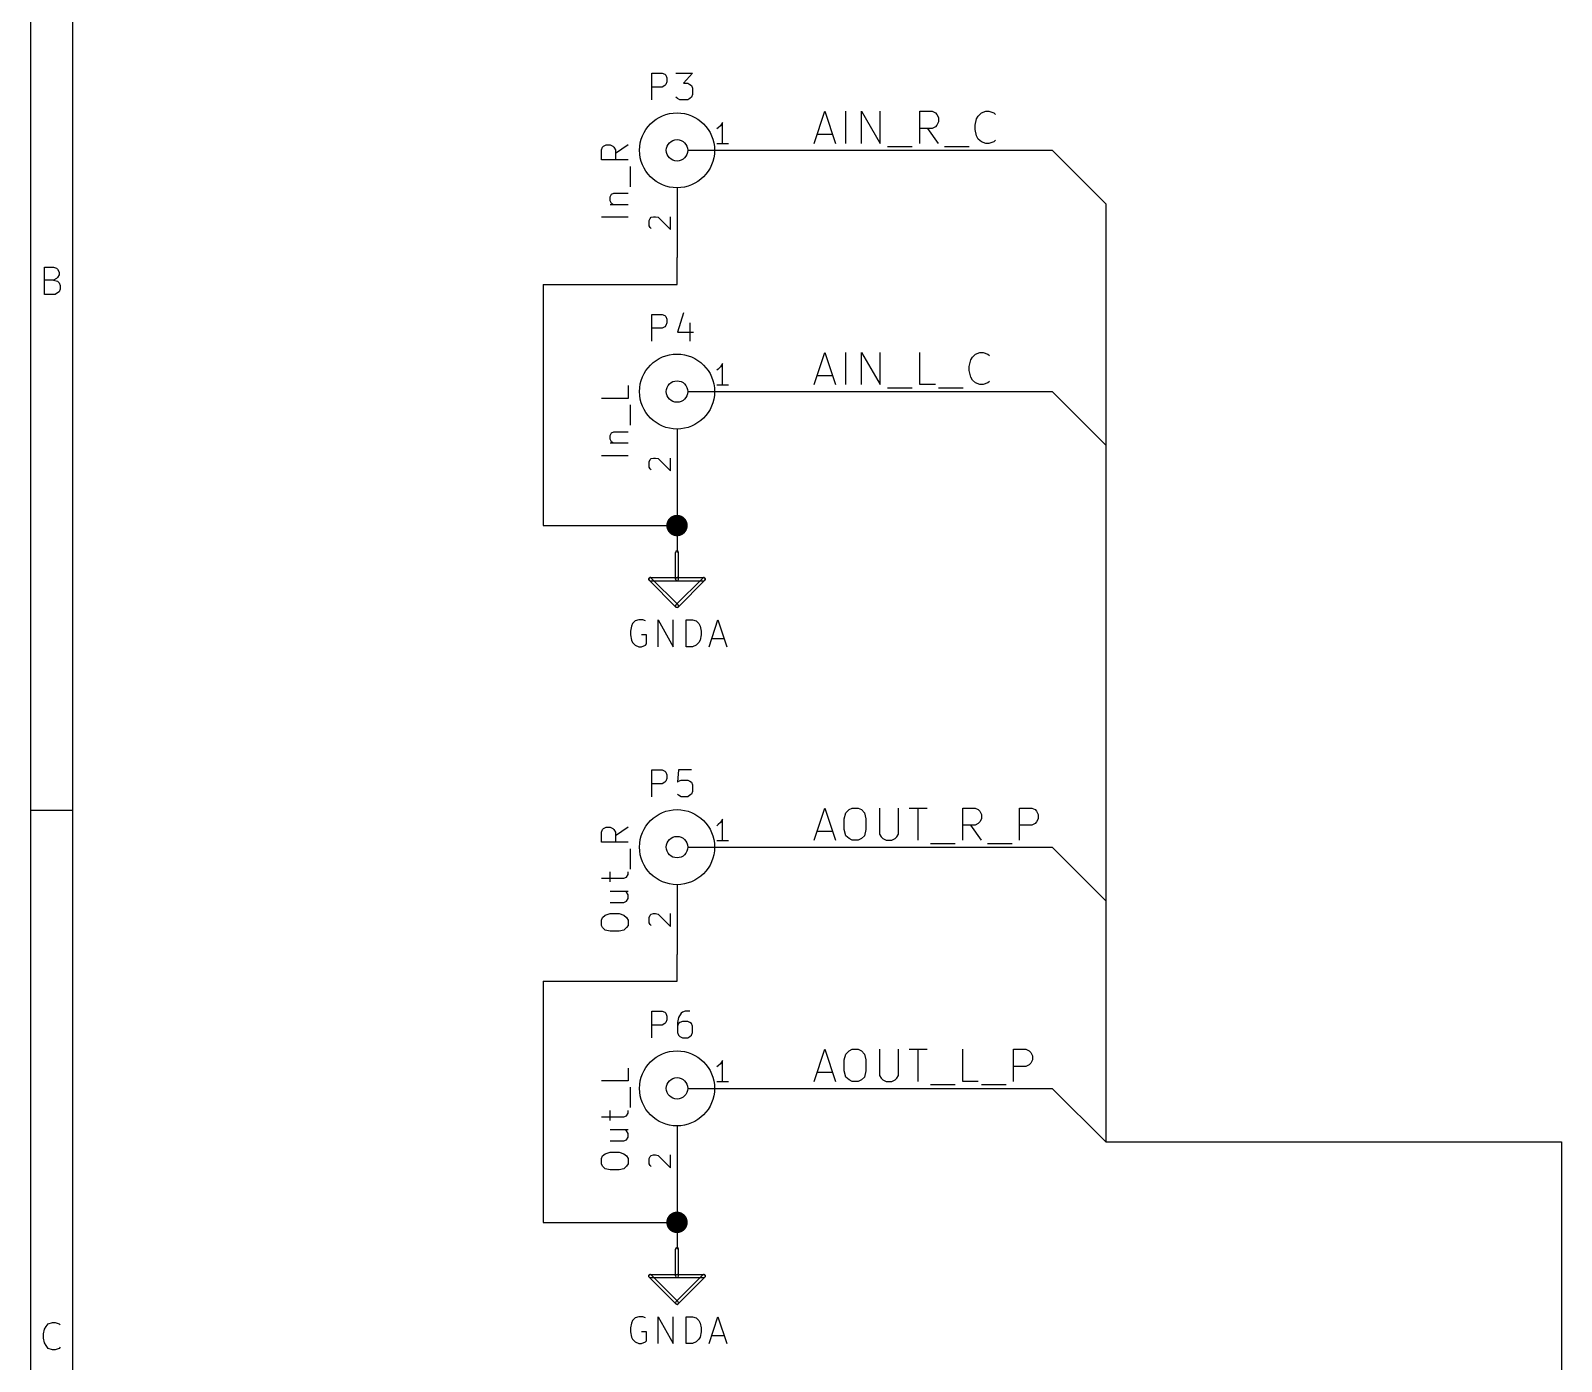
# Model space of a CAD drawing. Extents: x 10 to 287, y -200 to -10.
# Drawn here: x 10 to 82.5, y -136.1 to -73.1 of the extents above; entities that cross this region are included whole.
import ezdxf

# ---------------------------------------------------------------- set-up
doc = ezdxf.new("R2010")
doc.units = 0
doc.header["$MEASUREMENT"] = 0
doc.layers.add('BLACK', color=7, linetype='CONTINUOUS')
doc.layers.add('WHITE', color=7, linetype='CONTINUOUS')

msp = doc.modelspace()

# ---------------------------------------------------------------- linework, layer by layer
at = {"layer": 'Black'}
for p, q in [((10.0076, -10.0076), (10.0076, -200)), ((11.9888, -11.9888), (11.9888, -198.018)), ((42.6974, -77.5716), (42.5958, -77.6732)), ((42.799, -77.4192), (42.6974, -77.5716)), ((42.799, -78.4352), (42.799, -77.4192)), ((42.5958, -77.6732), (42.5196, -77.724)), ((37.0586, -78.7146), (37.1094, -78.5876)), ((37.0586, -79.1972), (37.0586, -78.7146)), ((37.1094, -78.5876), (37.1602, -78.5368)), ((37.1602, -78.5368), (37.2872, -78.486)), ((37.2872, -78.486), (37.465, -78.486)), ((37.465, -78.486), (37.592, -78.5368)), ((37.592, -78.5368), (37.6428, -78.5876)), ((37.6428, -78.5876), (37.719, -78.7146)), ((38.3286, -78.486), (37.719, -78.8924)), ((37.719, -78.7146), (37.719, -79.1972)), ((41.148, -78.74), (44.45, -78.74)), ((43.0784, -78.4352), (42.5196, -78.4352)), ((44.45, -78.74), (58.42, -78.74)), ((58.42, -78.74), (60.96, -81.28)), ((38.3286, -79.1972), (37.0586, -79.1972)), ((38.4302, -80.4672), (38.4302, -79.502)), ((40.64, -80.518), (40.64, -83.82)), ((37.465, -80.9498), (37.5412, -80.8228)), ((37.465, -81.1276), (37.465, -80.9498)), ((37.5412, -81.2546), (37.465, -81.1276)), ((37.5412, -80.8228), (37.6428, -80.772)), ((37.6428, -80.772), (38.3286, -80.772)), ((38.3286, -81.915), (37.0586, -81.915)), ((37.465, -81.3054), (38.3286, -81.3054)), ((37.592, -81.3054), (37.5412, -81.2546)), ((39.3192, -82.0674), (39.37, -81.9658)), ((39.37, -81.9658), (39.4208, -81.915)), ((39.4208, -81.915), (39.5224, -81.8896)), ((39.5224, -81.8896), (39.624, -81.8896)), ((39.624, -81.8896), (39.751, -81.915)), ((39.751, -81.915), (40.3352, -82.4992)), ((40.3352, -82.4992), (40.3352, -81.8896)), ((60.96, -81.28), (60.96, -125.73)), ((39.3192, -82.3214), (39.3192, -82.0674)), ((39.37, -82.3976), (39.3192, -82.3214)), ((39.4208, -82.4484), (39.37, -82.3976)), ((40.64, -85.09), (40.64, -83.82)), ((10.668, -85.5726), (10.668, -84.2772)), ((10.668, -84.2772), (11.0998, -84.2772)), ((11.0998, -84.2772), (11.2268, -84.328)), ((11.2268, -84.8106), (11.0998, -84.8868)), ((11.2268, -84.328), (11.2776, -84.3788)), ((11.2776, -84.7598), (11.2268, -84.8106)), ((11.2776, -84.3788), (11.3538, -84.5058)), ((11.3538, -84.6328), (11.2776, -84.7598)), ((11.3538, -84.5058), (11.3538, -84.6328)), ((11.0998, -84.8868), (10.668, -84.8868)), ((11.176, -85.5726), (10.668, -85.5726)), ((11.0998, -84.8868), (11.2776, -84.9376)), ((11.2776, -85.4964), (11.176, -85.5726)), ((11.2776, -84.9376), (11.3538, -85.0138)), ((11.3538, -85.4456), (11.2776, -85.4964)), ((11.3538, -85.0138), (11.4046, -85.1408)), ((11.4046, -85.3186), (11.3538, -85.4456)), ((11.4046, -85.1408), (11.4046, -85.3186)), ((34.29, -85.09), (34.29, -96.52)), ((34.29, -85.09), (40.64, -85.09)), ((42.5958, -89.1032), (42.5196, -89.154)), ((42.6974, -89.0016), (42.5958, -89.1032)), ((42.799, -88.8492), (42.6974, -89.0016)), ((42.799, -89.8652), (42.799, -88.8492)), ((38.3286, -89.8906), (38.3286, -90.5002)), ((43.0784, -89.8652), (42.5196, -89.8652)), ((38.3286, -90.5002), (37.0586, -90.5002)), ((41.148, -90.17), (44.45, -90.17)), ((44.45, -90.17), (58.42, -90.17)), ((58.42, -90.17), (60.96, -92.71)), ((38.4302, -91.7702), (38.4302, -90.805)), ((37.465, -92.2528), (37.5412, -92.1258)), ((37.5412, -92.1258), (37.6428, -92.075)), ((37.6428, -92.075), (38.3286, -92.075)), ((40.64, -91.948), (40.64, -95.25)), ((37.465, -92.4306), (37.465, -92.2528)), ((37.5412, -92.5576), (37.465, -92.4306)), ((37.465, -92.6084), (38.3286, -92.6084)), ((37.592, -92.6084), (37.5412, -92.5576)), ((38.3286, -93.218), (37.0586, -93.218)), ((39.3192, -93.4974), (39.37, -93.3958)), ((39.3192, -93.7514), (39.3192, -93.4974)), ((39.37, -93.3958), (39.4208, -93.345)), ((39.4208, -93.345), (39.5224, -93.3196)), ((39.5224, -93.3196), (39.624, -93.3196)), ((39.624, -93.3196), (39.751, -93.345)), ((39.751, -93.345), (40.3352, -93.9292)), ((40.3352, -93.9292), (40.3352, -93.3196)), ((39.37, -93.8276), (39.3192, -93.7514)), ((39.4208, -93.8784), (39.37, -93.8276)), ((40.64, -95.25), (40.64, -97.79)), ((34.29, -96.52), (40.64, -96.52)), ((40.5638, -99.06), (40.5638, -97.79)), ((40.7162, -99.06), (40.7162, -97.79)), ((40.5892, -100.381), (39.3192, -99.1108)), ((39.37, -98.9838), (40.64, -98.9838)), ((39.37, -99.1362), (40.64, -99.1362)), ((40.6908, -100.279), (39.4208, -99.0092)), ((41.8592, -99.0092), (40.5892, -100.279)), ((40.64, -98.9838), (41.91, -98.9838)), ((40.64, -99.1362), (41.91, -99.1362)), ((41.9608, -99.1108), (40.6908, -100.381)), ((38.481, -101.295), (38.4302, -101.524)), ((38.4302, -101.524), (38.4302, -101.702)), ((38.5318, -101.168), (38.481, -101.295)), ((38.6588, -101.041), (38.5318, -101.168)), ((38.8366, -100.99), (38.6588, -101.041)), ((39.0144, -100.99), (38.8366, -100.99)), ((39.1414, -101.041), (39.0144, -100.99)), ((39.751, -102.26), (39.751, -100.99)), ((39.751, -100.99), (40.4622, -102.26)), ((40.4622, -102.26), (40.4622, -100.99)), ((41.0718, -102.26), (41.0718, -100.99)), ((41.0718, -100.99), (41.3766, -100.99)), ((41.3766, -100.99), (41.5544, -101.041)), ((41.5544, -101.041), (41.6814, -101.168)), ((41.6814, -101.168), (41.7322, -101.295)), ((41.7322, -101.295), (41.783, -101.524)), ((41.783, -101.524), (41.783, -101.702)), ((42.164, -102.26), (42.5704, -100.99)), ((42.5704, -100.99), (43.0022, -102.26)), ((38.4302, -101.702), (38.481, -101.956)), ((38.481, -101.956), (38.5318, -102.057)), ((38.5318, -102.057), (38.6588, -102.184)), ((38.6588, -102.184), (38.8366, -102.26)), ((38.8366, -102.26), (38.9636, -102.26)), ((39.1922, -101.702), (38.9636, -101.702)), ((38.9636, -102.26), (39.1414, -102.184)), ((39.1414, -102.184), (39.1922, -102.133)), ((39.1922, -102.133), (39.1922, -101.702)), ((41.3766, -102.26), (41.0718, -102.26)), ((41.5544, -102.184), (41.3766, -102.26)), ((41.6814, -102.057), (41.5544, -102.184)), ((41.7322, -101.956), (41.6814, -102.057)), ((41.783, -101.702), (41.7322, -101.956)), ((42.291, -101.879), (42.8752, -101.879)), ((10.0076, -110.007), (11.9888, -110.007)), ((37.0586, -111.049), (37.1094, -110.922)), ((37.1094, -110.922), (37.1602, -110.871)), ((37.1602, -110.871), (37.2872, -110.82)), ((37.2872, -110.82), (37.465, -110.82)), ((37.465, -110.82), (37.592, -110.871)), ((37.592, -110.871), (37.6428, -110.922)), ((37.6428, -110.922), (37.719, -111.049)), ((38.3286, -110.82), (37.719, -111.227)), ((42.5958, -110.693), (42.5196, -110.744)), ((42.6974, -110.592), (42.5958, -110.693)), ((42.799, -110.439), (42.6974, -110.592)), ((42.799, -111.455), (42.799, -110.439)), ((37.0586, -111.531), (37.0586, -111.049)), ((38.3286, -111.531), (37.0586, -111.531)), ((37.719, -111.049), (37.719, -111.531)), ((43.0784, -111.455), (42.5196, -111.455)), ((38.4302, -112.801), (38.4302, -111.836)), ((41.148, -111.76), (44.45, -111.76)), ((44.45, -111.76), (58.42, -111.76)), ((58.42, -111.76), (60.96, -114.3)), ((37.465, -113.411), (37.465, -112.928)), ((38.2524, -113.182), (38.3286, -113.055)), ((38.3286, -113.055), (38.3286, -112.928)), ((37.0586, -113.233), (38.1254, -113.233)), ((37.465, -113.843), (38.3286, -113.843)), ((38.1254, -113.233), (38.2524, -113.182)), ((38.2524, -113.894), (38.2016, -113.843)), ((40.64, -113.538), (40.64, -116.84)), ((37.465, -114.376), (38.1254, -114.376)), ((38.1254, -114.376), (38.2524, -114.325)), ((38.3286, -114.021), (38.2524, -113.894)), ((38.2524, -114.325), (38.3286, -114.198)), ((38.3286, -114.198), (38.3286, -114.021)), ((37.0586, -115.214), (37.1094, -115.087)), ((37.0586, -115.468), (37.0586, -115.214)), ((37.1094, -115.087), (37.2364, -114.986)), ((37.2364, -114.986), (37.465, -114.91)), ((37.465, -114.91), (37.8968, -114.91)), ((37.8968, -114.91), (38.1254, -114.986)), ((38.1254, -114.986), (38.2524, -115.087)), ((38.2524, -115.087), (38.3286, -115.214)), ((38.3286, -115.214), (38.3286, -115.468)), ((39.3192, -115.087), (39.37, -114.986)), ((39.3192, -115.341), (39.3192, -115.087)), ((39.37, -115.418), (39.3192, -115.341)), ((39.37, -114.986), (39.4208, -114.935)), ((39.4208, -114.935), (39.5224, -114.91)), ((39.5224, -114.91), (39.624, -114.91)), ((39.624, -114.91), (39.751, -114.935)), ((39.751, -114.935), (40.3352, -115.519)), ((40.3352, -115.519), (40.3352, -114.91)), ((37.1094, -115.57), (37.0586, -115.468)), ((37.2364, -115.697), (37.1094, -115.57)), ((37.465, -115.748), (37.2364, -115.697)), ((37.8968, -115.748), (37.465, -115.748)), ((38.1254, -115.697), (37.8968, -115.748)), ((38.2524, -115.57), (38.1254, -115.697)), ((38.3286, -115.468), (38.2524, -115.57)), ((39.4208, -115.468), (39.37, -115.418)), ((40.64, -118.11), (40.64, -116.84)), ((34.29, -118.11), (34.29, -129.54)), ((34.29, -118.11), (40.64, -118.11)), ((42.799, -121.869), (42.6974, -122.022)), ((42.799, -122.885), (42.799, -121.869)), ((38.3286, -122.225), (38.3286, -122.834)), ((42.5958, -122.123), (42.5196, -122.174)), ((42.6974, -122.022), (42.5958, -122.123)), ((38.3286, -122.834), (37.0586, -122.834)), ((38.4302, -124.104), (38.4302, -123.139)), ((41.148, -123.19), (44.45, -123.19)), ((43.0784, -122.885), (42.5196, -122.885)), ((44.45, -123.19), (58.42, -123.19)), ((58.42, -123.19), (60.96, -125.73)), ((37.0586, -124.536), (38.1254, -124.536)), ((37.465, -124.714), (37.465, -124.231)), ((38.1254, -124.536), (38.2524, -124.485)), ((38.2524, -124.485), (38.3286, -124.358)), ((38.3286, -124.358), (38.3286, -124.231)), ((37.465, -125.146), (38.3286, -125.146)), ((38.2524, -125.197), (38.2016, -125.146)), ((38.3286, -125.324), (38.2524, -125.197)), ((38.3286, -125.501), (38.3286, -125.324)), ((40.64, -124.968), (40.64, -128.27)), ((37.2364, -126.289), (37.465, -126.213)), ((37.465, -125.679), (38.1254, -125.679)), ((37.465, -126.213), (37.8968, -126.213)), ((37.8968, -126.213), (38.1254, -126.289)), ((38.1254, -125.679), (38.2524, -125.628)), ((38.2524, -125.628), (38.3286, -125.501)), ((60.96, -125.73), (82.55, -125.73)), ((82.55, -125.73), (82.55, -157.48)), ((37.0586, -126.517), (37.1094, -126.39)), ((37.0586, -126.771), (37.0586, -126.517)), ((37.1094, -126.873), (37.0586, -126.771)), ((37.1094, -126.39), (37.2364, -126.289)), ((37.2364, -127), (37.1094, -126.873)), ((38.1254, -126.289), (38.2524, -126.39)), ((38.2524, -126.873), (38.1254, -127)), ((38.2524, -126.39), (38.3286, -126.517)), ((38.3286, -126.771), (38.2524, -126.873)), ((38.3286, -126.517), (38.3286, -126.771)), ((39.3192, -126.517), (39.37, -126.416)), ((39.3192, -126.771), (39.3192, -126.517)), ((39.37, -126.848), (39.3192, -126.771)), ((39.37, -126.416), (39.4208, -126.365)), ((39.4208, -126.898), (39.37, -126.848)), ((39.4208, -126.365), (39.5224, -126.34)), ((39.5224, -126.34), (39.624, -126.34)), ((39.624, -126.34), (39.751, -126.365)), ((39.751, -126.365), (40.3352, -126.949)), ((40.3352, -126.949), (40.3352, -126.34)), ((37.465, -127.051), (37.2364, -127)), ((37.8968, -127.051), (37.465, -127.051)), ((38.1254, -127), (37.8968, -127.051)), ((40.64, -128.27), (40.64, -130.81)), ((34.29, -129.54), (40.64, -129.54)), ((40.5638, -132.08), (40.5638, -130.81)), ((40.7162, -132.08), (40.7162, -130.81)), ((39.37, -132.004), (40.64, -132.004)), ((40.64, -132.004), (41.91, -132.004)), ((40.5892, -133.401), (39.3192, -132.131)), ((39.37, -132.156), (40.64, -132.156)), ((40.6908, -133.299), (39.4208, -132.029)), ((41.8592, -132.029), (40.5892, -133.299)), ((40.64, -132.156), (41.91, -132.156)), ((41.9608, -132.131), (40.6908, -133.401)), ((38.5318, -134.188), (38.481, -134.315)), ((38.6588, -134.061), (38.5318, -134.188)), ((38.8366, -134.01), (38.6588, -134.061)), ((39.0144, -134.01), (38.8366, -134.01)), ((39.1414, -134.061), (39.0144, -134.01)), ((39.751, -135.28), (39.751, -134.01)), ((39.751, -134.01), (40.4622, -135.28)), ((40.4622, -135.28), (40.4622, -134.01)), ((41.0718, -135.28), (41.0718, -134.01)), ((41.0718, -134.01), (41.3766, -134.01)), ((41.3766, -134.01), (41.5544, -134.061)), ((41.5544, -134.061), (41.6814, -134.188)), ((41.6814, -134.188), (41.7322, -134.315)), ((42.164, -135.28), (42.5704, -134.01)), ((42.5704, -134.01), (43.0022, -135.28)), ((10.6172, -134.823), (10.668, -134.595)), ((10.6172, -135.026), (10.6172, -134.823)), ((10.668, -134.595), (10.7442, -134.468)), ((10.7442, -134.468), (10.8458, -134.341)), ((10.8458, -134.341), (11.049, -134.29)), ((11.049, -134.29), (11.176, -134.29)), ((11.176, -134.29), (11.3538, -134.341)), ((11.3538, -134.341), (11.4046, -134.391)), ((38.481, -134.315), (38.4302, -134.544)), ((38.4302, -134.544), (38.4302, -134.722)), ((38.4302, -134.722), (38.481, -134.976)), ((39.1922, -134.722), (38.9636, -134.722)), ((39.1922, -135.153), (39.1922, -134.722)), ((41.7322, -134.315), (41.783, -134.544)), ((41.783, -134.722), (41.7322, -134.976)), ((41.783, -134.544), (41.783, -134.722)), ((42.291, -134.899), (42.8752, -134.899)), ((10.668, -135.255), (10.6172, -135.026)), ((10.7442, -135.382), (10.668, -135.255)), ((10.8458, -135.509), (10.7442, -135.382)), ((11.049, -135.585), (10.8458, -135.509)), ((11.176, -135.585), (11.049, -135.585)), ((11.3538, -135.509), (11.176, -135.585)), ((11.4046, -135.458), (11.3538, -135.509)), ((38.481, -134.976), (38.5318, -135.077)), ((38.5318, -135.077), (38.6588, -135.204)), ((38.6588, -135.204), (38.8366, -135.28)), ((38.8366, -135.28), (38.9636, -135.28)), ((38.9636, -135.28), (39.1414, -135.204)), ((39.1414, -135.204), (39.1922, -135.153)), ((41.3766, -135.28), (41.0718, -135.28)), ((41.5544, -135.204), (41.3766, -135.28)), ((41.6814, -135.077), (41.5544, -135.204)), ((41.7322, -134.976), (41.6814, -135.077))]:
    msp.add_line(p, q, dxfattribs=at)
at = {"layer": 'Black', "const_width": 0.508}
for points in [[(40.386, -96.52, 1), (40.894, -96.52, 1)], [(40.386, -129.54, 1), (40.894, -129.54, 1)]]:
    msp.add_lwpolyline(points, format="xyb", close=True, dxfattribs=at)
at = {"layer": 'Black'}
for centre, radius in [((40.64, -78.74), 1.778), ((40.64, -78.74), 0.508), ((40.64, -90.17), 1.778), ((40.64, -90.17), 0.508), ((40.64, -111.76), 1.778), ((40.64, -111.76), 0.508), ((40.64, -123.19), 1.778), ((40.64, -123.19), 0.508)]:
    msp.add_circle(centre, radius, dxfattribs=at)
for centre, start, end in [((40.64, -97.79), 360, 540), ((39.37, -99.06), 405, 585), ((39.37, -99.06), 90, 270), ((40.64, -99.06), 90, 270), ((40.64, -99.06), 180, 360), ((40.64, -99.06), 270, 450), ((41.91, -99.06), 315, 495), ((41.91, -99.06), 270, 450), ((40.64, -100.33), 495, 675), ((40.64, -100.33), 225, 405), ((40.64, -130.81), 360, 540), ((39.37, -132.08), 405, 585), ((39.37, -132.08), 90, 270), ((40.64, -132.08), 90, 270), ((40.64, -132.08), 270, 450), ((41.91, -132.08), 315, 495), ((41.91, -132.08), 270, 450), ((40.64, -132.08), 180, 360), ((40.64, -133.35), 495, 675), ((40.64, -133.35), 225, 405)]:
    msp.add_arc(centre, 0.0762, start, end, dxfattribs=at)
at = {"layer": 'White'}
for p, q in [((39.4462, -76.3524), (39.4462, -75.0824)), ((39.4462, -75.0824), (39.9288, -75.0824)), ((39.9288, -75.0824), (40.0558, -75.1332)), ((40.0558, -75.1332), (40.1066, -75.184)), ((40.1066, -75.184), (40.1574, -75.311)), ((40.1574, -75.311), (40.1574, -75.4888)), ((40.5892, -75.0824), (41.3766, -75.0824)), ((41.3766, -75.0824), (40.9448, -75.565)), ((39.9288, -75.7428), (39.4462, -75.7428)), ((40.0558, -75.6666), (39.9288, -75.7428)), ((40.1066, -75.6158), (40.0558, -75.6666)), ((40.1574, -75.4888), (40.1066, -75.6158)), ((40.9448, -75.565), (41.148, -75.565)), ((41.148, -75.565), (41.2496, -75.6158)), ((41.2496, -75.6158), (41.3258, -75.6666)), ((41.3258, -75.6666), (41.3766, -75.7936)), ((41.3766, -76.0984), (41.3258, -76.2254)), ((41.3766, -75.7936), (41.3766, -76.0984)), ((40.6654, -76.2762), (40.5892, -76.2254)), ((40.767, -76.3524), (40.6654, -76.2762)), ((41.148, -76.3524), (40.767, -76.3524)), ((41.2496, -76.2762), (41.148, -76.3524)), ((41.3258, -76.2254), (41.2496, -76.2762)), ((47.1424, -78.4098), (47.6504, -76.8858)), ((47.6504, -76.8858), (48.1584, -78.4098)), ((48.641, -78.4098), (48.641, -76.8858)), ((49.3776, -78.4098), (49.3776, -76.8858)), ((49.3776, -76.8858), (50.2666, -78.4098)), ((50.2666, -78.4098), (50.2666, -76.8858)), ((52.1462, -78.4098), (52.1462, -76.8858)), ((52.1462, -76.8858), (52.7304, -76.8858)), ((52.7304, -76.8858), (52.8828, -76.962)), ((55.0672, -76.962), (55.2704, -76.8858)), ((55.2704, -76.8858), (55.4228, -76.8858)), ((55.4228, -76.8858), (55.6514, -76.962)), ((52.8828, -76.962), (52.959, -77.0382)), ((52.959, -77.5462), (52.8828, -77.6224)), ((52.959, -77.0382), (53.0352, -77.1906)), ((53.0352, -77.3938), (52.959, -77.5462)), ((53.0352, -77.1906), (53.0352, -77.3938)), ((54.7624, -77.5462), (54.8386, -77.2414)), ((54.7624, -77.7494), (54.7624, -77.5462)), ((54.8386, -77.2414), (54.9148, -77.1144)), ((54.9148, -77.1144), (55.0672, -76.962)), ((55.6514, -76.962), (55.7276, -77.0382)), ((47.2694, -77.978), (48.006, -77.978)), ((52.7304, -77.6986), (52.1462, -77.6986)), ((53.0352, -78.4098), (52.5272, -77.6986)), ((52.8828, -77.6224), (52.7304, -77.6986)), ((54.8386, -78.0542), (54.7624, -77.7494)), ((54.9148, -78.2066), (54.8386, -78.0542)), ((55.0672, -78.3336), (54.9148, -78.2066)), ((55.2704, -78.4098), (55.0672, -78.3336)), ((55.6514, -78.3336), (55.4228, -78.4098)), ((55.7276, -78.2574), (55.6514, -78.3336)), ((50.6222, -78.5622), (51.7906, -78.5622)), ((53.3146, -78.5622), (54.483, -78.5622)), ((55.4228, -78.4098), (55.2704, -78.4098)), ((39.4462, -87.7824), (39.4462, -86.5124)), ((39.4462, -86.5124), (39.9288, -86.5124)), ((39.9288, -86.5124), (40.0558, -86.5632)), ((40.0558, -86.5632), (40.1066, -86.614)), ((40.1066, -87.0458), (40.0558, -87.0966)), ((40.1066, -86.614), (40.1574, -86.741)), ((40.1574, -86.9188), (40.1066, -87.0458)), ((40.1574, -86.741), (40.1574, -86.9188)), ((40.9448, -86.4362), (40.6654, -87.3506)), ((41.2496, -86.9188), (41.2496, -87.7824)), ((39.9288, -87.1728), (39.4462, -87.1728)), ((40.0558, -87.0966), (39.9288, -87.1728)), ((40.6654, -87.3506), (41.4274, -87.3506)), ((47.1424, -89.8398), (47.6504, -88.3158)), ((47.6504, -88.3158), (48.1584, -89.8398)), ((48.641, -89.8398), (48.641, -88.3158)), ((49.3776, -89.8398), (49.3776, -88.3158)), ((49.3776, -88.3158), (50.2666, -89.8398)), ((50.2666, -89.8398), (50.2666, -88.3158)), ((52.1462, -89.8398), (52.1462, -88.3158)), ((54.6354, -88.5444), (54.7878, -88.392)), ((54.7878, -88.392), (54.991, -88.3158)), ((54.991, -88.3158), (55.1434, -88.3158)), ((55.1434, -88.3158), (55.372, -88.392)), ((55.372, -88.392), (55.4482, -88.4682)), ((54.483, -88.9762), (54.5592, -88.6714)), ((54.483, -89.1794), (54.483, -88.9762)), ((54.5592, -89.4842), (54.483, -89.1794)), ((54.5592, -88.6714), (54.6354, -88.5444)), ((47.2694, -89.408), (48.006, -89.408)), ((52.8828, -89.8398), (52.1462, -89.8398)), ((54.6354, -89.6366), (54.5592, -89.4842)), ((54.7878, -89.7636), (54.6354, -89.6366)), ((54.991, -89.8398), (54.7878, -89.7636)), ((55.1434, -89.8398), (54.991, -89.8398)), ((55.372, -89.7636), (55.1434, -89.8398)), ((55.4482, -89.6874), (55.372, -89.7636)), ((50.6222, -89.9922), (51.7906, -89.9922)), ((53.0352, -89.9922), (54.2036, -89.9922)), ((39.4462, -109.372), (39.4462, -108.102)), ((39.4462, -108.102), (39.9288, -108.102)), ((39.9288, -108.763), (39.4462, -108.763)), ((39.9288, -108.102), (40.0558, -108.153)), ((40.0558, -108.687), (39.9288, -108.763)), ((40.0558, -108.153), (40.1066, -108.204)), ((40.1066, -108.636), (40.0558, -108.687)), ((40.1066, -108.204), (40.1574, -108.331)), ((40.1574, -108.509), (40.1066, -108.636)), ((40.1574, -108.331), (40.1574, -108.509)), ((40.7162, -108.102), (40.6654, -108.687)), ((40.6654, -108.687), (40.7162, -108.636)), ((41.3258, -108.102), (40.7162, -108.102)), ((40.7162, -108.636), (40.8432, -108.585)), ((40.8432, -108.585), (41.148, -108.585)), ((41.148, -108.585), (41.2496, -108.636)), ((41.2496, -108.636), (41.3258, -108.687)), ((41.3258, -108.687), (41.3766, -108.814)), ((40.7162, -109.296), (40.6654, -109.245)), ((40.8432, -109.372), (40.7162, -109.296)), ((41.148, -109.372), (40.8432, -109.372)), ((41.2496, -109.296), (41.148, -109.372)), ((41.3258, -109.245), (41.2496, -109.296)), ((41.3766, -109.118), (41.3258, -109.245)), ((41.3766, -108.814), (41.3766, -109.118)), ((47.1424, -111.43), (47.6504, -109.906)), ((47.6504, -109.906), (48.1584, -111.43)), ((48.5648, -110.414), (48.641, -110.134)), ((48.641, -110.134), (48.7934, -109.982)), ((48.7934, -109.982), (48.9458, -109.906)), ((48.9458, -109.906), (49.2252, -109.906)), ((49.2252, -109.906), (49.3776, -109.982)), ((49.3776, -109.982), (49.53, -110.134)), ((49.53, -110.134), (49.5808, -110.414)), ((50.2412, -109.906), (50.2412, -111.15)), ((51.1302, -111.15), (51.1302, -109.906)), ((51.6382, -109.906), (52.5018, -109.906)), ((52.07, -111.43), (52.07, -109.906)), ((54.1782, -111.43), (54.1782, -109.906)), ((54.1782, -109.906), (54.7624, -109.906)), ((54.7624, -109.906), (54.9148, -109.982)), ((54.9148, -109.982), (54.991, -110.058)), ((54.991, -110.058), (55.0672, -110.211)), ((55.0672, -110.211), (55.0672, -110.414)), ((56.8706, -111.43), (56.8706, -109.906)), ((56.8706, -109.906), (57.4548, -109.906)), ((57.4548, -109.906), (57.6072, -109.982)), ((57.6072, -109.982), (57.6834, -110.058)), ((57.6834, -110.058), (57.7596, -110.211)), ((57.7596, -110.211), (57.7596, -110.414)), ((48.5648, -110.922), (48.5648, -110.414)), ((48.641, -111.227), (48.5648, -110.922)), ((49.5808, -110.922), (49.53, -111.227)), ((49.5808, -110.414), (49.5808, -110.922)), ((54.7624, -110.719), (54.1782, -110.719)), ((55.0672, -111.43), (54.5592, -110.719)), ((54.9148, -110.642), (54.7624, -110.719)), ((54.991, -110.566), (54.9148, -110.642)), ((55.0672, -110.414), (54.991, -110.566)), ((57.4548, -110.719), (56.8706, -110.719)), ((57.6072, -110.642), (57.4548, -110.719)), ((57.6834, -110.566), (57.6072, -110.642)), ((57.7596, -110.414), (57.6834, -110.566)), ((47.2694, -110.998), (48.006, -110.998)), ((48.7934, -111.354), (48.641, -111.227)), ((48.9458, -111.43), (48.7934, -111.354)), ((49.2252, -111.43), (48.9458, -111.43)), ((49.3776, -111.354), (49.2252, -111.43)), ((49.53, -111.227), (49.3776, -111.354)), ((50.2412, -111.15), (50.3174, -111.277)), ((50.3174, -111.277), (50.3936, -111.354)), ((50.3936, -111.354), (50.546, -111.43)), ((50.546, -111.43), (50.8254, -111.43)), ((50.8254, -111.43), (50.9778, -111.354)), ((50.9778, -111.354), (51.054, -111.277)), ((51.054, -111.277), (51.1302, -111.15)), ((52.6542, -111.582), (53.8226, -111.582)), ((55.3466, -111.582), (56.515, -111.582)), ((39.4462, -120.802), (39.4462, -119.532)), ((39.4462, -119.532), (39.9288, -119.532)), ((39.9288, -119.532), (40.0558, -119.583)), ((40.0558, -119.583), (40.1066, -119.634)), ((40.1066, -119.634), (40.1574, -119.761)), ((40.8432, -119.634), (40.7162, -119.837)), ((40.894, -119.583), (40.8432, -119.634)), ((41.021, -119.532), (40.894, -119.583)), ((41.2496, -119.532), (41.021, -119.532)), ((39.9288, -120.193), (39.4462, -120.193)), ((40.0558, -120.117), (39.9288, -120.193)), ((40.1066, -120.066), (40.0558, -120.117)), ((40.1574, -119.939), (40.1066, -120.066)), ((40.1574, -119.761), (40.1574, -119.939)), ((40.7162, -119.837), (40.6654, -120.066)), ((40.6654, -120.066), (40.6654, -120.548)), ((40.7162, -120.117), (40.6654, -120.244)), ((40.767, -120.066), (40.7162, -120.117)), ((40.894, -120.015), (40.767, -120.066)), ((41.148, -120.015), (40.894, -120.015)), ((41.2496, -120.066), (41.148, -120.015)), ((41.3258, -120.117), (41.2496, -120.066)), ((41.3766, -120.244), (41.3258, -120.117)), ((41.3766, -120.548), (41.3766, -120.244)), ((40.6654, -120.548), (40.7162, -120.675)), ((40.7162, -120.675), (40.767, -120.726)), ((40.767, -120.726), (40.894, -120.802)), ((40.894, -120.802), (41.148, -120.802)), ((41.148, -120.802), (41.2496, -120.726)), ((41.2496, -120.726), (41.3258, -120.675)), ((41.3258, -120.675), (41.3766, -120.548)), ((47.1424, -122.86), (47.6504, -121.336)), ((47.6504, -121.336), (48.1584, -122.86)), ((48.5648, -121.844), (48.641, -121.564)), ((48.5648, -122.352), (48.5648, -121.844)), ((48.641, -121.564), (48.7934, -121.412)), ((48.7934, -121.412), (48.9458, -121.336)), ((48.9458, -121.336), (49.2252, -121.336)), ((49.2252, -121.336), (49.3776, -121.412)), ((49.3776, -121.412), (49.53, -121.564)), ((49.53, -121.564), (49.5808, -121.844)), ((49.5808, -121.844), (49.5808, -122.352)), ((50.2412, -121.336), (50.2412, -122.58)), ((51.1302, -122.58), (51.1302, -121.336)), ((51.6382, -121.336), (52.5018, -121.336)), ((52.07, -122.86), (52.07, -121.336)), ((54.1782, -122.86), (54.1782, -121.336)), ((56.5912, -122.86), (56.5912, -121.336)), ((56.5912, -121.336), (57.1754, -121.336)), ((57.1754, -121.336), (57.3278, -121.412)), ((57.3278, -121.412), (57.404, -121.488)), ((57.404, -121.488), (57.4802, -121.641)), ((57.4802, -121.844), (57.404, -121.996)), ((57.4802, -121.641), (57.4802, -121.844)), ((47.2694, -122.428), (48.006, -122.428)), ((48.641, -122.657), (48.5648, -122.352)), ((49.5808, -122.352), (49.53, -122.657)), ((50.2412, -122.58), (50.3174, -122.707)), ((51.054, -122.707), (51.1302, -122.58)), ((57.1754, -122.149), (56.5912, -122.149)), ((57.3278, -122.072), (57.1754, -122.149)), ((57.404, -121.996), (57.3278, -122.072)), ((48.7934, -122.784), (48.641, -122.657)), ((48.9458, -122.86), (48.7934, -122.784)), ((49.2252, -122.86), (48.9458, -122.86)), ((49.3776, -122.784), (49.2252, -122.86)), ((49.53, -122.657), (49.3776, -122.784)), ((50.3174, -122.707), (50.3936, -122.784)), ((50.3936, -122.784), (50.546, -122.86)), ((50.546, -122.86), (50.8254, -122.86)), ((50.8254, -122.86), (50.9778, -122.784)), ((50.9778, -122.784), (51.054, -122.707)), ((52.6542, -123.012), (53.8226, -123.012)), ((54.9148, -122.86), (54.1782, -122.86)), ((55.0672, -123.012), (56.2356, -123.012))]:
    msp.add_line(p, q, dxfattribs=at)

doc.saveas('drawing.dxf')
